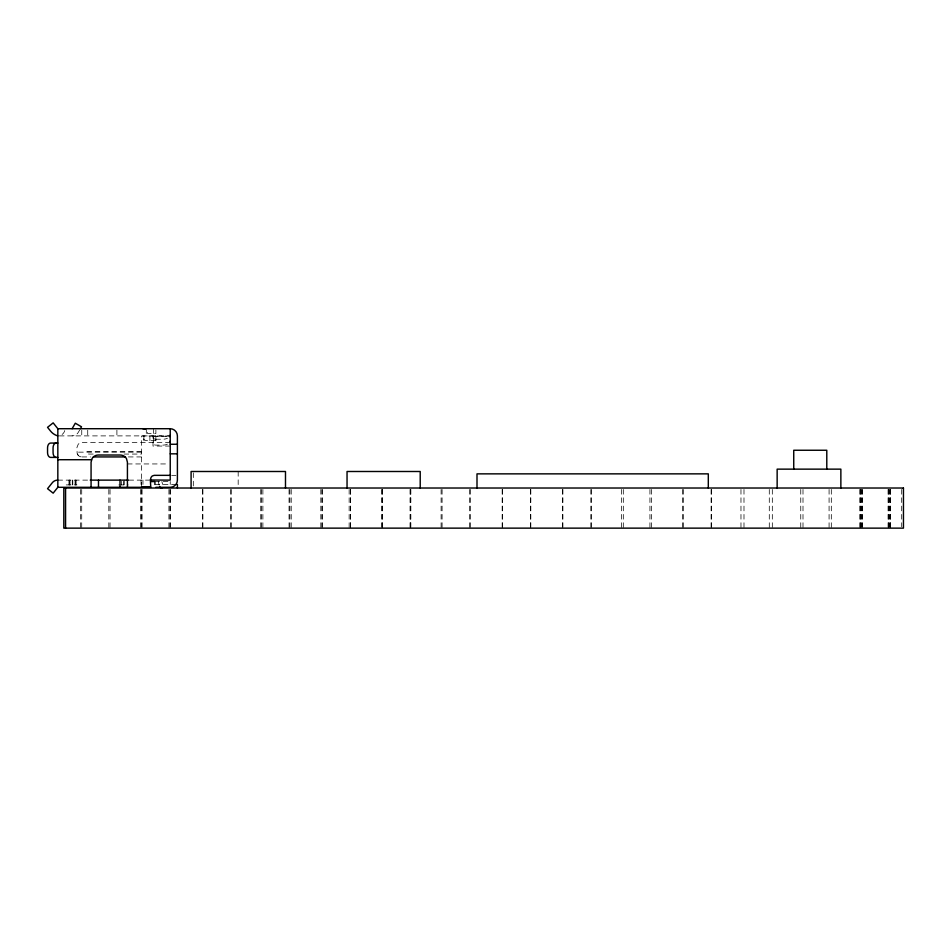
<?xml version="1.0" encoding="UTF-8"?>
<svg xmlns="http://www.w3.org/2000/svg" width="951" height="951" viewBox="0 0 951 951"><rect width="100%" height="100%" fill="white"/><g stroke="black" fill="none" stroke-linecap="round" stroke-linejoin="round"><path stroke-width="0.71" stroke-dasharray="4.75 3.57" d="M79.718 429.911L78.327 432.301A7.18 7.18 0 0 1 73.976 435.641L72.121 435.891M59.307 435.891L170.229 435.891M170.229 436.01L141.533 436.01L141.533 486.71M153.48 436.319L170.229 436.319M155.726 439.231L163.334 439.219A7.56 4.339 0 0 0 167.447 438.268M155.881 440.67L147.025 440.67A4.779 4.779 0 0 1 142.246 435.891M170.229 442.584L81.75 442.584L78.362 443.986L76.96 447.362L77.126 453.389L78.362 455.529L81.75 456.932L90.5 456.932M170.229 446.055L153.004 446.055L153.004 436.01M141.533 451.677L86.529 451.677A2.389 2.389 0 0 0 88.918 454.067L94.767 454.067M141.533 452.153L76.96 452.153A4.779 4.779 0 0 0 81.75 456.932M123.987 454.067L141.533 454.067M128.409 456.932L141.533 456.932M127.422 463.945L168.743 463.945M171.655 475.345L175.959 475.345M57.833 480.124L91.07 480.124M128.872 480.124L149.164 480.124M154.918 481.563L170.229 481.563M154.918 484.428L175.923 484.428M66.201 484.915L76.96 484.915M118.816 484.915L128.23 484.915M161.86 481.563L162.621 484.428M158.27 481.563L159.209 485.081M901.691 489.456L901.691 526.711M890.623 489.456L890.623 528.138M890.35 489.456L890.35 528.138M889.779 489.456L889.779 528.138M888.971 489.456L888.971 528.138M888.745 489.456L888.745 528.138M888.068 489.456L888.079 528.138M862.295 489.456L862.295 528.138M862.022 489.456L862.022 528.138M861.451 489.456L861.451 528.138M860.643 489.456L860.643 528.138M860.417 489.456L860.417 528.138M859.752 489.456L859.752 528.138M831.317 489.456L831.317 528.138M829.082 489.456L829.082 528.138M803.001 489.456L803.001 528.138M800.754 489.456L800.754 528.138M772.319 489.456L772.319 528.138M769.288 489.456L769.288 528.138M743.991 489.456L743.991 528.138M740.972 489.456L740.972 528.138M711.514 489.456L711.514 528.138M711.11 489.456L711.11 528.138M683.198 489.456L683.198 528.138M682.782 489.456L682.782 528.138M651.625 489.456L651.625 528.138M649.937 489.456L649.937 528.138M623.309 489.456L623.309 528.138M621.621 489.456L621.621 528.138M591.213 489.456L591.213 528.138M590.963 489.456L590.963 528.138M562.897 489.456L562.897 528.138M562.647 489.456L562.647 528.138M530.813 489.456L530.813 528.138M530.492 489.456L530.492 528.138M502.497 489.456L502.497 528.138M502.164 489.456L502.164 528.138M470.412 489.456L470.412 528.138M469.437 489.456L469.437 528.138M442.084 489.456L442.084 528.138M441.109 489.456L441.109 528.138M410.844 489.456L410.844 528.138M410.499 489.456L410.499 528.138M410.047 489.456L410.047 528.138M382.516 489.456L382.516 528.138M382.183 489.456L382.183 528.138M381.72 489.456L381.72 528.138M350.479 489.456L350.479 528.138M350.396 489.456L350.396 528.138M349.148 489.456L349.148 528.138M322.151 489.456L322.151 528.138M322.068 489.456L322.068 528.138M320.832 489.456L320.832 528.138M291.22 489.456L291.22 528.138M289.877 489.456L289.877 528.138M289.056 489.456L289.056 528.138M262.892 489.456L262.892 528.138M261.549 489.456L261.549 528.138M260.729 489.456L260.729 528.138M238.178 471.494L238.178 486.639M231.224 489.456L231.224 528.138M230.736 489.456L230.736 528.138M202.908 489.456L202.908 528.138M202.42 489.456L202.42 528.138M193.326 472.873L193.326 486.639M170.407 489.456L170.407 528.138M170.229 481.479L170.229 484.428M169.908 489.456L169.908 528.138M168.921 489.456L168.921 528.138M155.881 429.911L155.881 433.501L147.512 433.501A4.779 4.779 0 0 0 146.109 430.114M155.881 435.891L155.881 442.584M153.48 428.711L153.48 443.737A2.389 1.367 0 0 0 155.881 445.116L163.334 445.104A7.56 4.339 0 0 0 167.447 444.141M149.901 435.891L149.901 440.67M146.311 428.711L146.311 435.891M143.922 436.01L143.922 442.584M142.959 480.124L142.959 484.428M142.079 489.456L142.079 528.138M141.58 489.456L141.58 528.138M141.045 480.124L141.045 484.428M140.593 489.456L140.593 528.138M124.201 480.124L124.201 484.915M123.713 481.325L123.713 484.915M121.431 481.325L121.431 484.915M116.902 430.149L116.902 435.891M110.043 489.456L110.043 528.138M108.818 489.456L108.818 528.138M87.73 430.149L87.73 435.891M81.75 430.149L81.75 435.891M81.715 489.456L81.715 528.138M80.502 489.456L80.502 528.138M76.116 480.124L76.116 484.915M75.64 480.124L75.64 484.915M75.45 480.124L75.45 484.915M75.058 480.124L75.058 484.915M72.787 480.124L72.787 484.915M72.3 480.124L72.3 484.915M70.029 480.124L70.029 484.915M69.625 480.124L69.625 484.915M69.435 480.124L69.435 484.915M68.959 480.124L68.959 484.915M155.881 439.231A2.389 1.367 0 0 1 153.48 437.864M64.763 430.577A7.168 7.168 0 0 1 59.687 435.641"/><path stroke-width="1.43" d="M72.121 428.711L75.295 423.219L81.513 426.797L80.407 428.711M57.714 435.891L57.833 435.891A14.17 14.17 0 0 1 50.534 431.065L47.55 427.332L53.161 422.862L57.833 428.711L57.833 487.304L53.161 493.165L47.55 488.683L52.293 482.739A6.942 6.942 0 0 1 57.833 480.124M57.833 428.711L170.229 428.711A7.239 7.239 0 0 1 177.397 435.891L177.397 480.124A7.168 7.168 0 0 1 170.229 487.304L155.881 487.304M57.833 443.059L50.605 443.059A4.779 3.055 -90 0 0 47.55 447.85L47.55 452.628A4.779 3.055 -90 0 0 50.605 457.407L57.833 457.407M170.229 444.26L177.397 444.26M170.229 453.829L177.397 453.829M93.412 456.932L125.484 456.932M57.833 459.713L91.569 459.713M170.229 475.345L154.205 475.345C148.475 475.904 151.114 483.762 150.615 487.304L57.833 487.304M90.238 480.124L128.409 480.124M150.139 480.005L170.229 480.124L170.229 428.711M150.615 481.563L154.918 481.563L154.918 484.428M141.533 486.71L150.615 486.71M840.862 488.018L840.862 469.14L777.145 469.14L777.145 488.018M826.788 469.14L826.788 450.251L793.74 450.251L793.74 469.14M708.305 488.018L708.305 473.86L476.998 473.86L476.998 488.018M420.211 488.018L420.211 471.494L347.044 471.494L347.044 488.018M285.49 488.018L285.49 471.494L191.092 471.494L191.092 488.018M177.397 484.428L177.397 488.018M127.422 487.304L127.422 462.198L126.459 458.608A7.168 7.168 0 0 0 120.242 455.018L98.25 455.018A7.168 7.168 0 0 0 92.033 458.608L91.07 462.198L91.07 487.304M120.004 480.124L120.004 487.304M98.488 480.124L98.488 487.304M65.571 488.018L65.571 528.138M161.836 488.018A2.389 2.389 0 0 1 159.602 486.496M170.229 435.118A7.56 4.339 0 0 1 169.611 436.628M170.229 441.002A7.56 4.339 0 0 1 169.611 442.5M56.121 443.059A4.779 3.055 -90 0 0 53.066 447.85L53.066 452.628A4.779 3.055 -90 0 0 56.121 457.407M142.721 428.711A4.779 4.779 0 0 1 145.111 429.353M903.45 488.018L63.812 488.018L63.812 528.138L903.45 528.138L903.45 488.018"/></g></svg>
